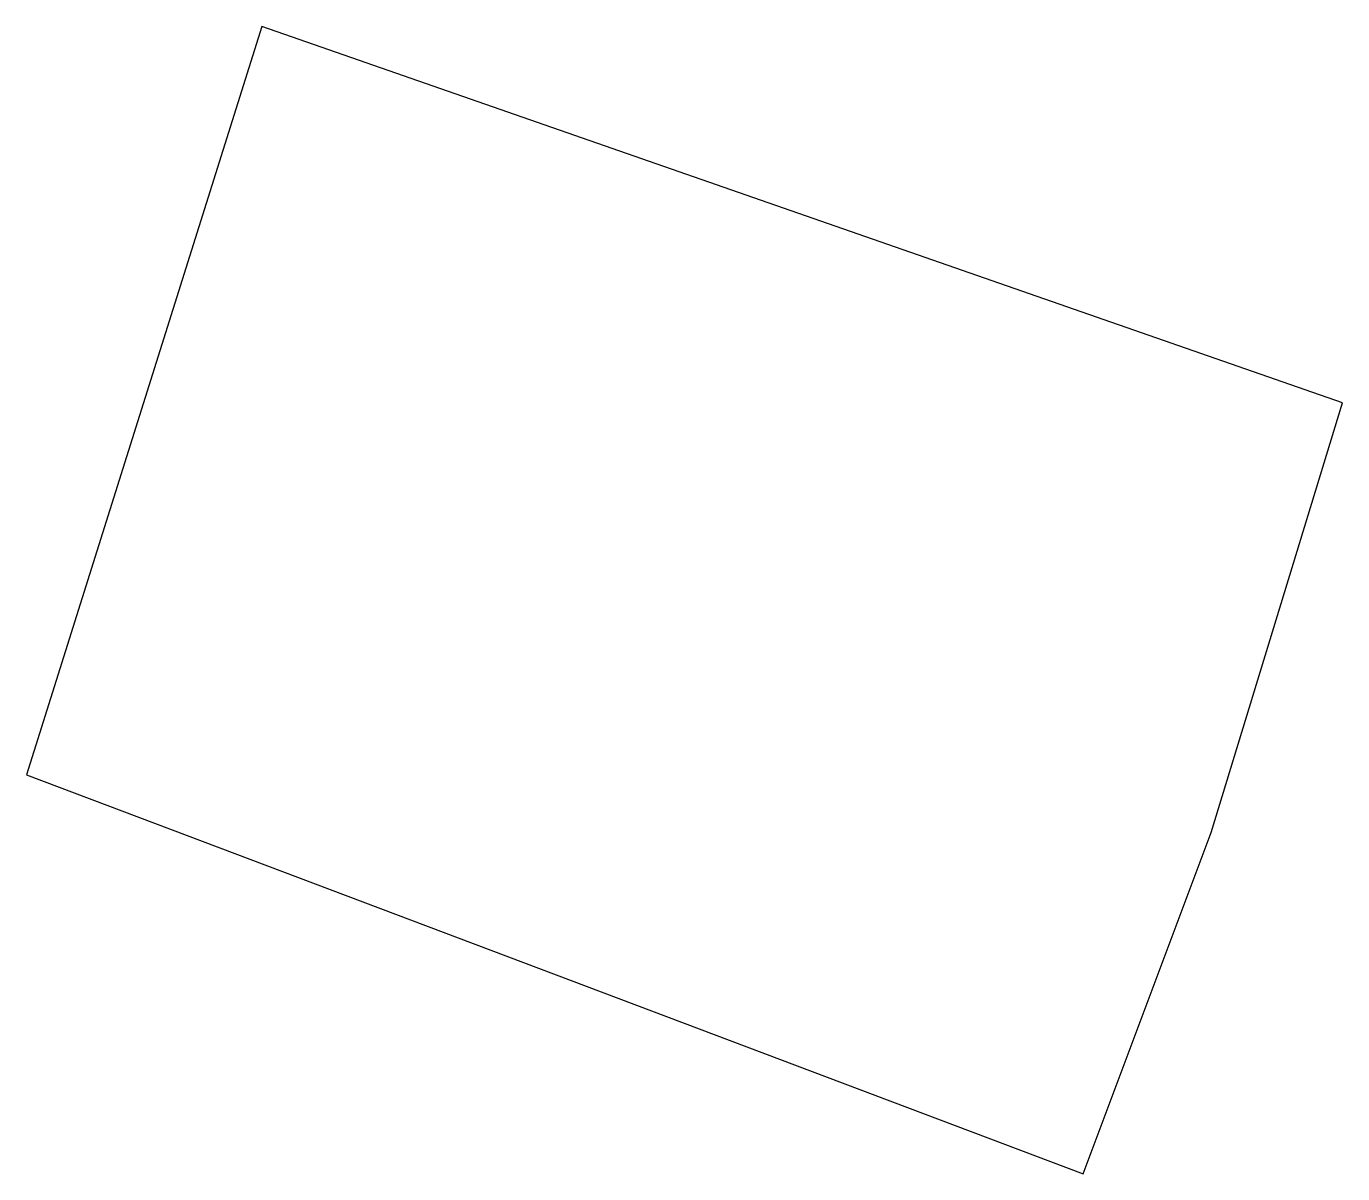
# Model space of a CAD drawing. Header units: metres. Extents: x 12827 to 12839, y 66614.6 to 66625.1.
import ezdxf

# ---------------------------------------------------------------- set-up
doc = ezdxf.new("R2010")
doc.units = ezdxf.units.M
doc.layers.add('LOD0', color=7, linetype='Continuous', true_color=0xffffff)

msp = doc.modelspace()

# ---------------------------------------------------------------- linework, layer by layer
at = {"layer": 'LOD0'}
msp.add_lwpolyline([(12829.123, 66625.124), (12826.962, 66618.257), (12836.657, 66614.597), (12837.833, 66617.729), (12839.039, 66621.671)], close=True, dxfattribs=at)

doc.saveas('drawing.dxf')
